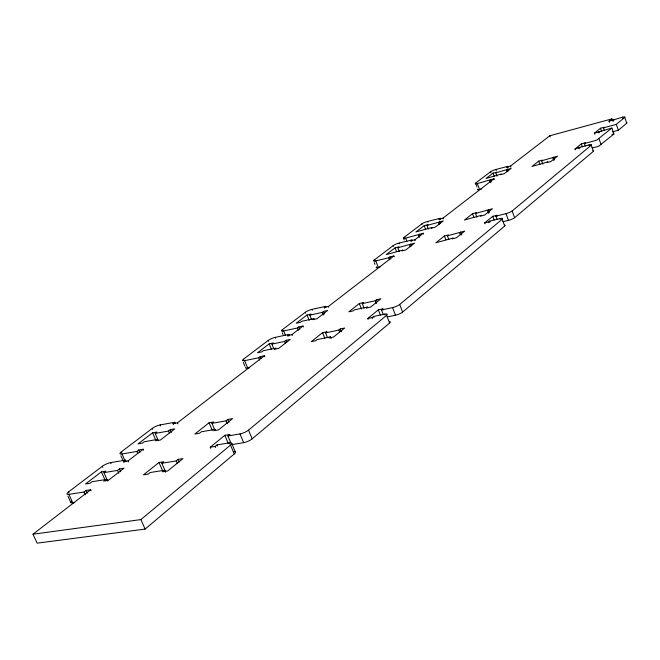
<?xml version="1.0" encoding="UTF-8"?>
<svg xmlns="http://www.w3.org/2000/svg" width="660" height="660" viewBox="0 0 660 660"><rect width="100%" height="100%" fill="white"/><g stroke="black" fill="none" stroke-linecap="round" stroke-linejoin="round"><path stroke-width="0.99" d="M594.858 134.252L594.47 133.147L611.886 128.065L613.94 133.98L598.958 146.033A3.44 0.619 -19.6 0 1 596.508 146.875L592.135 148.021M611.886 128.065L596.846 140.002A3.448 0.602 -19.6 0 1 594.396 140.844L584.364 143.509L585.288 146.132M91.129 490.826L90.651 489.753L33 534.196L37.142 543.163L145.109 529.089L234.259 453.964A6.716 1.848 -23.6 0 0 233.986 451.605M231.379 444.106L231.602 444.65L243.68 442.645A6.583 1.79 -23.3 0 0 252.194 438.842L389.606 323.045A5.659 1.353 -21.4 0 0 389.763 321.618M387.469 316.891L395.505 315.191A5.577 1.312 -21.3 0 0 402.633 312.064L504.702 226.05A4.942 1.023 -20.3 0 0 504.611 225.101M502.936 221.702L508.464 220.366A4.876 0.998 -20.2 0 0 514.594 217.717L593.389 151.305L591.261 145.216A4.414 0.784 -19.7 0 0 588.984 144.928L579.62 147.394L575.009 149.053L575.281 149.812M612.406 131.851L618.346 130.267L626.736 123.197L624.739 117.381A4.216 0.701 -19.5 0 0 622.446 117.208L609.04 121.242L609.411 122.323M33 534.196L140.893 519.585L230.497 445.096A6.724 1.815 -23.5 0 0 229.152 442.893L217.024 444.914L215.185 446.424L210.26 447.241L210.73 448.33M230.917 443.025L227.931 435.963L239.992 433.917A6.592 1.757 -23.2 0 0 248.531 430.114L386.595 315.348A5.668 1.328 -21.4 0 0 384.664 314.119L373.552 316.478L372.215 317.575L367.702 318.533L368.074 319.481M383.344 314.696L381.488 309.969L392.543 307.593A5.577 1.287 -21.3 0 0 399.679 304.466L502.202 219.252L504.702 226.05M497.104 219.466L495.866 216.117L505.997 213.642A4.884 0.973 -20.2 0 0 512.135 210.994L591.261 145.216M604.329 130.416L603.438 127.85L616.308 124.385L624.739 117.381M231.718 444.551L232.609 443.809M227.931 435.963L229.721 434.494L230.183 435.575M381.488 309.969L382.8 308.888L383.171 309.837M484.993 223.748L484.679 222.907L488.821 221.9L489.835 221.067L500.016 218.6A4.942 1.006 -20.3 0 1 502.202 219.252M495.866 216.117L496.864 215.3L497.17 216.133M584.364 143.509L585.148 142.865L585.412 143.616M603.438 127.85L604.312 127.611M210.26 447.241L224.829 435.328L229.721 434.494M367.702 318.533L378.312 309.853L382.8 308.888M484.679 222.907L492.748 216.307L496.864 215.3M575.009 149.053L581.361 143.863L585.148 142.865M594.47 133.147L600.468 128.246L604.18 127.24M609.04 121.242L611.919 118.882L612.422 120.318M165.445 471.991L164.678 470.225L162.731 471.793L167.607 471.026L182.993 458.601L178.15 459.385L176.245 460.919L161.832 463.254L165.619 471.925M211.951 423.34L226.05 420.841L227.782 419.447L232.526 418.605L218.501 429.924L213.733 430.749L215.515 429.322L201.341 431.788L199.559 433.216L194.873 434.024L209.047 422.779L213.7 421.946L211.951 423.34L214.706 429.825M331.138 338.53L330.462 336.831L329.043 337.961L333.531 337.037L344.693 328.028L340.23 328.96L338.852 330.074L325.57 332.854L327.467 337.582M362.299 303.608L375.284 300.762L376.563 299.731L380.919 298.774L370.615 307.098L366.226 308.047L367.529 306.999L354.486 309.829L353.174 310.876L348.851 311.817L359.304 303.517L363.594 302.577L362.299 303.608L364.097 308.171M447.414 235.826L464.78 231.058L456.316 237.889L452.191 238.87L453.263 238.012L435.839 242.773L444.436 235.958L448.47 234.985L447.414 235.826L448.858 239.654M475.481 213.469L492.418 208.733L484.531 215.111L480.496 216.1L481.495 215.292L464.5 220.027L472.527 213.659L476.479 212.685L475.481 213.469L476.858 217.181M541.612 160.809L557.486 156.197L550.852 161.551L547.049 162.542L547.891 161.865L531.968 166.477L538.717 161.123L542.446 160.141L541.612 160.809L542.842 164.233M161.832 463.254L163.754 461.728L158.994 462.503L143.459 474.837L148.244 474.078L150.2 472.519L164.678 470.225M325.57 332.854L326.964 331.749L322.575 332.665L311.272 341.641L315.686 340.725L317.113 339.595L330.462 336.831M124.055 462.66L123.593 461.612L128.114 460.861L143.195 449.237L143.649 450.277M173.464 424.627L173.035 423.621L177.466 422.821L264.462 355.748L264.85 356.689M288.065 336.41L287.694 335.495L291.893 334.603L302.998 326.04L303.369 326.947M324.654 308.245L324.299 307.362L328.408 306.454L393.888 255.973L394.21 256.806M411.254 241.585L410.941 240.768L414.826 239.827L423.349 233.252L423.662 234.061M439.428 219.895L439.131 219.103L442.934 218.155L493.993 178.794L494.274 179.536M507.309 168.11L506.905 167.013L510.51 166.064L549.788 135.779L611.919 118.882M103.925 472.626L117.521 470.423L119.468 468.922L124.039 468.171L108.289 480.373L103.703 481.09L105.691 479.556L92.045 481.709L90.04 483.244L85.536 483.953L101.401 471.851L105.889 471.124L103.925 472.626L107.679 481.041M155.174 433.414L168.506 431.054L170.288 429.677L174.768 428.876L160.388 440.022L155.884 440.797L157.707 439.395L144.317 441.721L142.486 443.124L138.055 443.891L152.567 432.828L156.964 432.044L155.174 433.414L158.309 440.616M271.92 344.099L284.551 341.451L285.978 340.346L290.218 339.454L278.71 348.373L274.445 349.255L275.897 348.133L263.208 350.765L261.739 351.887L257.54 352.753L269.181 343.868L273.355 342.994L271.92 344.099L273.809 348.695M309.787 315.125L322.154 312.411L323.483 311.388L327.632 310.48L316.981 318.73L312.799 319.638L314.152 318.599L301.719 321.296L300.366 322.336L296.249 323.227L307.032 315.001L311.116 314.102L309.787 315.125L311.578 319.572M397.856 247.748L414.562 243.144L405.784 249.95L401.833 250.891L402.947 250.033L386.183 254.628L395.084 247.838L398.953 246.906L397.856 247.748L399.292 251.485M426.97 225.472L443.289 220.902L435.08 227.254L431.219 228.203L432.251 227.403L415.891 231.974L424.215 225.621L428.002 224.68L426.97 225.472L428.348 229.094M495.767 172.837L511.104 168.374L504.182 173.737L500.528 174.685L501.402 174.009L486.016 178.472L493.053 173.11L496.642 172.169L495.767 172.837L496.996 176.195M126.2 461.711L125.507 460.144L110.599 462.627A6.427 1.592 -24.4 0 0 102.316 466.29L68.525 491.923A6.649 1.675 -24.9 0 0 68.912 494.348L84.026 492.03L86.072 490.454L90.651 489.753M123.593 461.612L125.507 460.144M175.213 423.283L174.785 422.276L160.149 424.924A6.105 1.468 -23.8 0 0 152.27 428.389L121.325 451.869A6.303 1.543 -24.2 0 0 121.985 453.964L136.834 451.44L138.699 450.005L143.195 449.237M173.035 423.621L174.785 422.276M289.658 335.783L289.096 334.414L275.236 337.359A5.404 1.196 -22.4 0 0 268.265 340.387L243.441 359.221A5.552 1.254 -22.6 0 0 244.629 360.649L258.712 357.769L260.205 356.623L264.462 355.748M287.694 335.495L289.096 334.414M325.957 307.246L325.603 306.364L312.015 309.375A5.197 1.114 -21.9 0 0 305.341 312.271L282.323 329.728A5.329 1.163 -22.2 0 0 283.651 330.957L297.454 327.995L298.832 326.939L302.998 326.04M324.299 307.362L325.603 306.364M412.335 240.751L412.022 239.943L399.176 243.053A4.719 0.924 -21.1 0 0 393.162 245.636L374.162 260.057A4.818 0.965 -21.3 0 0 375.754 260.873L388.806 257.779L389.945 256.905L393.888 255.973M410.941 240.768L412.022 239.943M440.583 219.508L440.137 218.328L427.556 221.463A4.571 0.866 -20.8 0 0 421.765 223.946L403.978 237.435A4.661 0.899 -21 0 0 405.644 238.136L423.349 233.252M439.131 219.103L440.137 218.328M476.231 184.99L475.546 183.142A4.29 0.759 -20.4 0 0 477.353 183.571L493.993 178.794M506.905 167.013L507.763 166.353L508.159 167.45M475.546 183.142L490.561 171.749A4.216 0.726 -20.3 0 1 495.85 169.496L507.763 166.353M611.952 134.508L613.94 133.98M477.741 189.057A4.29 0.775 -20.4 0 0 479.548 189.511L481.808 188.925M376.538 266.797A4.818 0.982 -21.3 0 0 378.337 267.481L379.954 267.102M245.875 367.24A5.544 1.279 -22.7 0 0 247.731 368.099L249.488 367.752M106.037 480.092L107.836 479.812M71.42 501.254A6.641 1.708 -25 0 0 72.781 502.887L74.654 502.606M68.525 491.923L69.003 492.987M68.912 494.348L72.781 502.887M67.906 496.056L70.801 502.441M86.072 490.454L87.277 493.144M84.026 492.03L85.239 494.719M102.316 466.29L102.778 467.329M101.401 471.851L105.138 480.241M119.468 468.922L120.714 471.735M140.893 519.585L145.109 529.089M117.521 470.423L118.775 473.245M110.599 462.627L111.061 463.666M128.114 460.861L128.576 461.917M121.325 451.869L121.778 452.892M121.985 453.964L124.707 460.127M120.871 455.713L122.686 459.805M136.834 451.44L137.742 453.511M138.699 450.005L139.838 452.595M152.27 428.389L152.707 429.388M152.567 432.828L155.686 439.997M158.994 462.503L162.773 471.141M178.15 459.385L179.281 462.008M176.245 460.919L177.383 463.543M160.149 424.924L160.586 425.923M170.288 429.677L171.46 432.391M168.506 431.054L169.29 432.861M177.466 422.821L177.903 423.827M209.047 422.779L212.19 430.163M217.024 444.914L217.486 446.011M215.185 446.424L215.655 447.521M226.05 420.841L227.238 423.646M232.559 445.401L235.364 452.026M230.497 445.096L234.259 453.964M229.152 442.893L229.622 443.998M224.829 435.328L228.269 443.438M239.992 433.917L243.68 442.645M227.782 419.447L228.971 422.243M248.531 430.114L252.194 438.842M244.629 360.649L247.731 368.099M243.441 359.221L243.829 360.154M243.325 362.447L244.876 366.16M260.205 356.623L260.98 358.495M258.712 357.769L259.685 360.112M275.236 337.359L275.608 338.266M268.265 340.387L268.645 341.302M269.181 343.868L271.45 349.371M283.651 330.957L285.491 335.462M282.323 329.728L282.876 331.072M285.978 340.346L286.737 342.193M282.298 332.764L283.033 334.562M284.551 341.451L285.31 343.299M298.832 326.939L299.747 329.2M297.454 327.995L298.37 330.264M291.893 334.603L292.264 335.519M307.032 315.001L309.177 320.323M305.341 312.271L305.695 313.145M322.575 332.665L324.852 338.316M312.015 309.375L312.37 310.25M328.408 306.454L328.762 307.337M323.483 311.388L324.555 314.069M322.154 312.411L323.235 315.1M340.23 328.96L341.368 331.807M338.852 330.074L339.611 331.98M359.304 303.517L361.457 308.979M375.284 300.762L376.357 303.517M378.312 309.853L380.35 315.034M373.552 316.478L373.931 317.427M372.215 317.575L372.595 318.524M386.595 315.348L389.606 323.045M384.664 314.119L385.044 315.076M376.563 299.731L377.281 301.562M399.679 304.466L402.633 312.064M375.754 260.873L378.337 267.481M374.162 260.057L374.484 260.882M392.543 307.593L395.505 315.191M374.319 262.663L374.962 264.313M389.945 256.905L390.745 258.984M388.806 257.779L389.614 259.858M399.176 243.053L399.49 243.862M395.084 247.838L396.528 251.559M393.162 245.636L393.475 246.444M414.826 239.827L415.14 240.644M410.644 244.093L411.361 245.965M409.555 244.934L410.272 246.807M405.644 238.136L406.873 241.346M403.978 237.435L404.283 238.235M403.582 238.309L404.192 239.918M421.765 223.946L422.062 224.73M419.488 234.201L420.106 235.81M418.432 235.01L419.356 237.435M427.556 221.463L427.853 222.247M424.215 225.621L425.584 229.234M442.934 218.155L443.231 218.947M439.444 221.851L440.129 223.666M444.436 235.958L445.871 239.77M438.421 222.635L439.114 224.458M460.68 232.039L461.761 234.927M459.632 232.889L460.35 234.811M472.527 213.659L473.896 217.354M492.748 216.307L494.134 220.06M488.408 209.723L489.439 212.52M487.427 210.515L488.466 213.312M477.353 183.571L479.548 189.511M489.835 221.067L490.149 221.909M476.504 185.732L476.916 186.838M488.821 221.9L489.134 222.742M490.347 179.743L491.164 181.978M489.456 180.427L490.273 182.663M500.016 218.6L500.329 219.442M512.135 210.994L514.594 217.717M495.85 169.496L496.246 170.594M493.053 173.11L494.274 176.459M490.561 171.749L490.966 172.837M505.997 213.642L508.464 220.366M510.51 166.064L510.906 167.161M507.466 169.323L508.084 171.014M506.608 169.991L507.226 171.674M538.717 161.123L539.946 164.538M549.788 135.779L550.168 136.826M553.707 157.187L554.631 159.769M552.882 157.847L553.806 160.438M579.62 147.394L579.884 148.154M578.82 148.046L579.092 148.805M588.984 144.928L589.248 145.687M581.361 143.863L582.409 146.858M598.958 131.53L599.346 132.635M598.207 132.148L598.463 132.883M599.033 138.74L601.136 144.771M600.468 128.246L601.491 131.158M616.308 124.385L618.346 130.267M613.437 119.65L613.808 120.73M612.711 120.244L613.09 121.325M622.446 117.208L622.826 118.288M626.241 122.644A4.207 0.718 -19.5 0 1 626.736 123.197M592.985 150.653A4.405 0.8 -19.6 0 1 593.389 151.305"/></g></svg>
